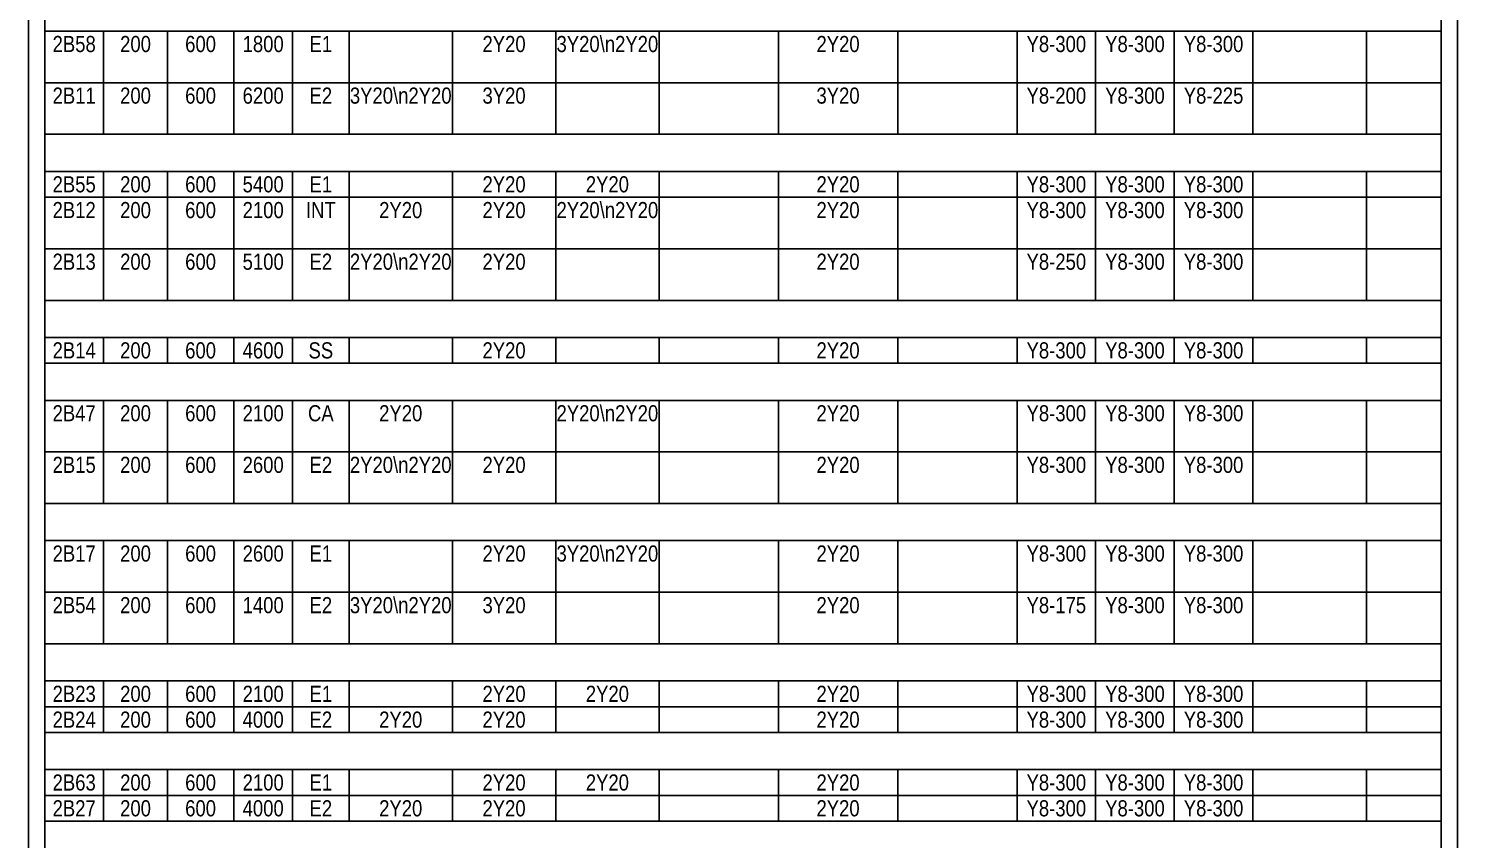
# Model space of a CAD drawing. Extents: x 0 to 206258, y -403073 to 0.
# Drawn here: x 123513 to 132369, y -205168 to -200139 of the extents above; entities that cross this region are included whole.
import ezdxf
from ezdxf.enums import TextEntityAlignment as Align

# ---------------------------------------------------------------- set-up
doc = ezdxf.new("R2010")
doc.units = 0
doc.header["$LTSCALE"] = 1000
for name, color, linetype, true_color in [('Quantity Table Line', 171, 'Continuous', 0xaaaaff), ('Quantity Table Line 2', 171, 'Continuous', 0xaaaaff), ('Quantity Table Text', 8, 'Continuous', 0x414141)]:
    doc.layers.add(name, color=color, linetype=linetype, true_color=true_color)
doc.styles.add('Quantity Table Text', font='ARIALN.TTF', dxfattribs={"height": 100})

msp = doc.modelspace()

# ---------------------------------------------------------------- linework, layer by layer
at = {"layer": 'Quantity Table Line', "transparency": 33554687}
msp.add_lwpolyline([(123513.032, -248555.174), (132369.275, -248555.174), (132369.275, -179854.284), (123513.032, -179854.284), (123513.032, -248555.174)], dxfattribs=at)
at = {"layer": 'Quantity Table Line 2', "transparency": 33554687}
for points in [[(123613.032, -200155.174), (123613.032, -199925.174), (132269.275, -199925.174), (132269.275, -200155.174)], [(123613.032, -200475.174), (123613.032, -200155.174), (123978.179, -200155.174), (123978.179, -200475.174)], [(123978.179, -200475.174), (123978.179, -200155.174), (124373.665, -200155.174), (124373.665, -200475.174)], [(124373.665, -200475.174), (124373.665, -200155.174), (124784.516, -200155.174), (124784.516, -200475.174)], [(124784.516, -200475.174), (124784.516, -200155.174), (125149.663, -200155.174), (125149.663, -200475.174)], [(125149.663, -200475.174), (125149.663, -200155.174), (125499.446, -200155.174), (125499.446, -200475.174)], [(125499.446, -200475.174), (125499.446, -200155.174), (126139.898, -200155.174), (126139.898, -200475.174)], [(126139.898, -200475.174), (126139.898, -200155.174), (126780.349, -200155.174), (126780.349, -200475.174)], [(126780.349, -200475.174), (126780.349, -200155.174), (127420.8, -200155.174), (127420.8, -200475.174)], [(127420.8, -200475.174), (127420.8, -200155.174), (128160.437, -200155.174), (128160.437, -200475.174)], [(128160.437, -200475.174), (128160.437, -200155.174), (128900.075, -200155.174), (128900.075, -200475.174)], [(128900.075, -200475.174), (128900.075, -200155.174), (129639.712, -200155.174), (129639.712, -200475.174)], [(129639.712, -200475.174), (129639.712, -200155.174), (130126.93, -200155.174), (130126.93, -200475.174)], [(130126.93, -200475.174), (130126.93, -200155.174), (130614.148, -200155.174), (130614.148, -200475.174)], [(130614.148, -200475.174), (130614.148, -200155.174), (131101.366, -200155.174), (131101.366, -200475.174)], [(131101.366, -200475.174), (131101.366, -200155.174), (131805.17, -200155.174), (131805.17, -200475.174)], [(131805.17, -200475.174), (131805.17, -200155.174), (132269.275, -200155.174), (132269.275, -200475.174)], [(123613.032, -200795.174), (123613.032, -200475.174), (123978.179, -200475.174), (123978.179, -200795.174)], [(123978.179, -200795.174), (123978.179, -200475.174), (124373.665, -200475.174), (124373.665, -200795.174)], [(124373.665, -200795.174), (124373.665, -200475.174), (124784.516, -200475.174), (124784.516, -200795.174)], [(124784.516, -200795.174), (124784.516, -200475.174), (125149.663, -200475.174), (125149.663, -200795.174)], [(125149.663, -200795.174), (125149.663, -200475.174), (125499.446, -200475.174), (125499.446, -200795.174)], [(125499.446, -200795.174), (125499.446, -200475.174), (126139.898, -200475.174), (126139.898, -200795.174)], [(126139.898, -200795.174), (126139.898, -200475.174), (126780.349, -200475.174), (126780.349, -200795.174)], [(126780.349, -200795.174), (126780.349, -200475.174), (127420.8, -200475.174), (127420.8, -200795.174)], [(127420.8, -200795.174), (127420.8, -200475.174), (128160.437, -200475.174), (128160.437, -200795.174)], [(128160.437, -200795.174), (128160.437, -200475.174), (128900.075, -200475.174), (128900.075, -200795.174)], [(128900.075, -200795.174), (128900.075, -200475.174), (129639.712, -200475.174), (129639.712, -200795.174)], [(129639.712, -200795.174), (129639.712, -200475.174), (130126.93, -200475.174), (130126.93, -200795.174)], [(130126.93, -200795.174), (130126.93, -200475.174), (130614.148, -200475.174), (130614.148, -200795.174)], [(130614.148, -200795.174), (130614.148, -200475.174), (131101.366, -200475.174), (131101.366, -200795.174)], [(131101.366, -200795.174), (131101.366, -200475.174), (131805.17, -200475.174), (131805.17, -200795.174)], [(131805.17, -200795.174), (131805.17, -200475.174), (132269.275, -200475.174), (132269.275, -200795.174)], [(123613.032, -201025.174), (123613.032, -200795.174), (132269.275, -200795.174), (132269.275, -201025.174)], [(123613.032, -201185.174), (123613.032, -201025.174), (123978.179, -201025.174), (123978.179, -201185.174)], [(123978.179, -201185.174), (123978.179, -201025.174), (124373.665, -201025.174), (124373.665, -201185.174)], [(124373.665, -201185.174), (124373.665, -201025.174), (124784.516, -201025.174), (124784.516, -201185.174)], [(124784.516, -201185.174), (124784.516, -201025.174), (125149.663, -201025.174), (125149.663, -201185.174)], [(125149.663, -201185.174), (125149.663, -201025.174), (125499.446, -201025.174), (125499.446, -201185.174)], [(125499.446, -201185.174), (125499.446, -201025.174), (126139.898, -201025.174), (126139.898, -201185.174)], [(126139.898, -201185.174), (126139.898, -201025.174), (126780.349, -201025.174), (126780.349, -201185.174)], [(126780.349, -201185.174), (126780.349, -201025.174), (127420.8, -201025.174), (127420.8, -201185.174)], [(127420.8, -201185.174), (127420.8, -201025.174), (128160.437, -201025.174), (128160.437, -201185.174)], [(128160.437, -201185.174), (128160.437, -201025.174), (128900.075, -201025.174), (128900.075, -201185.174)], [(128900.075, -201185.174), (128900.075, -201025.174), (129639.712, -201025.174), (129639.712, -201185.174)], [(129639.712, -201185.174), (129639.712, -201025.174), (130126.93, -201025.174), (130126.93, -201185.174)], [(130126.93, -201185.174), (130126.93, -201025.174), (130614.148, -201025.174), (130614.148, -201185.174)], [(130614.148, -201185.174), (130614.148, -201025.174), (131101.366, -201025.174), (131101.366, -201185.174)], [(131101.366, -201185.174), (131101.366, -201025.174), (131805.17, -201025.174), (131805.17, -201185.174)], [(131805.17, -201185.174), (131805.17, -201025.174), (132269.275, -201025.174), (132269.275, -201185.174)], [(123613.032, -201505.174), (123613.032, -201185.174), (123978.179, -201185.174), (123978.179, -201505.174)], [(123978.179, -201505.174), (123978.179, -201185.174), (124373.665, -201185.174), (124373.665, -201505.174)], [(124373.665, -201505.174), (124373.665, -201185.174), (124784.516, -201185.174), (124784.516, -201505.174)], [(124784.516, -201505.174), (124784.516, -201185.174), (125149.663, -201185.174), (125149.663, -201505.174)], [(125149.663, -201505.174), (125149.663, -201185.174), (125499.446, -201185.174), (125499.446, -201505.174)], [(125499.446, -201505.174), (125499.446, -201185.174), (126139.898, -201185.174), (126139.898, -201505.174)], [(126139.898, -201505.174), (126139.898, -201185.174), (126780.349, -201185.174), (126780.349, -201505.174)], [(126780.349, -201505.174), (126780.349, -201185.174), (127420.8, -201185.174), (127420.8, -201505.174)], [(127420.8, -201505.174), (127420.8, -201185.174), (128160.437, -201185.174), (128160.437, -201505.174)], [(128160.437, -201505.174), (128160.437, -201185.174), (128900.075, -201185.174), (128900.075, -201505.174)], [(128900.075, -201505.174), (128900.075, -201185.174), (129639.712, -201185.174), (129639.712, -201505.174)], [(129639.712, -201505.174), (129639.712, -201185.174), (130126.93, -201185.174), (130126.93, -201505.174)], [(130126.93, -201505.174), (130126.93, -201185.174), (130614.148, -201185.174), (130614.148, -201505.174)], [(130614.148, -201505.174), (130614.148, -201185.174), (131101.366, -201185.174), (131101.366, -201505.174)], [(131101.366, -201505.174), (131101.366, -201185.174), (131805.17, -201185.174), (131805.17, -201505.174)], [(131805.17, -201505.174), (131805.17, -201185.174), (132269.275, -201185.174), (132269.275, -201505.174)], [(123613.032, -201825.174), (123613.032, -201505.174), (123978.179, -201505.174), (123978.179, -201825.174)], [(123978.179, -201825.174), (123978.179, -201505.174), (124373.665, -201505.174), (124373.665, -201825.174)], [(124373.665, -201825.174), (124373.665, -201505.174), (124784.516, -201505.174), (124784.516, -201825.174)], [(124784.516, -201825.174), (124784.516, -201505.174), (125149.663, -201505.174), (125149.663, -201825.174)], [(125149.663, -201825.174), (125149.663, -201505.174), (125499.446, -201505.174), (125499.446, -201825.174)], [(125499.446, -201825.174), (125499.446, -201505.174), (126139.898, -201505.174), (126139.898, -201825.174)], [(126139.898, -201825.174), (126139.898, -201505.174), (126780.349, -201505.174), (126780.349, -201825.174)], [(126780.349, -201825.174), (126780.349, -201505.174), (127420.8, -201505.174), (127420.8, -201825.174)], [(127420.8, -201825.174), (127420.8, -201505.174), (128160.437, -201505.174), (128160.437, -201825.174)], [(128160.437, -201825.174), (128160.437, -201505.174), (128900.075, -201505.174), (128900.075, -201825.174)], [(128900.075, -201825.174), (128900.075, -201505.174), (129639.712, -201505.174), (129639.712, -201825.174)], [(129639.712, -201825.174), (129639.712, -201505.174), (130126.93, -201505.174), (130126.93, -201825.174)], [(130126.93, -201825.174), (130126.93, -201505.174), (130614.148, -201505.174), (130614.148, -201825.174)], [(130614.148, -201825.174), (130614.148, -201505.174), (131101.366, -201505.174), (131101.366, -201825.174)], [(131101.366, -201825.174), (131101.366, -201505.174), (131805.17, -201505.174), (131805.17, -201825.174)], [(131805.17, -201825.174), (131805.17, -201505.174), (132269.275, -201505.174), (132269.275, -201825.174)], [(123613.032, -202055.174), (123613.032, -201825.174), (132269.275, -201825.174), (132269.275, -202055.174)], [(123613.032, -202215.174), (123613.032, -202055.174), (123978.179, -202055.174), (123978.179, -202215.174)], [(123978.179, -202215.174), (123978.179, -202055.174), (124373.665, -202055.174), (124373.665, -202215.174)], [(124373.665, -202215.174), (124373.665, -202055.174), (124784.516, -202055.174), (124784.516, -202215.174)], [(124784.516, -202215.174), (124784.516, -202055.174), (125149.663, -202055.174), (125149.663, -202215.174)], [(125149.663, -202215.174), (125149.663, -202055.174), (125499.446, -202055.174), (125499.446, -202215.174)], [(125499.446, -202215.174), (125499.446, -202055.174), (126139.898, -202055.174), (126139.898, -202215.174)], [(126139.898, -202215.174), (126139.898, -202055.174), (126780.349, -202055.174), (126780.349, -202215.174)], [(126780.349, -202215.174), (126780.349, -202055.174), (127420.8, -202055.174), (127420.8, -202215.174)], [(127420.8, -202215.174), (127420.8, -202055.174), (128160.437, -202055.174), (128160.437, -202215.174)], [(128160.437, -202215.174), (128160.437, -202055.174), (128900.075, -202055.174), (128900.075, -202215.174)], [(128900.075, -202215.174), (128900.075, -202055.174), (129639.712, -202055.174), (129639.712, -202215.174)], [(129639.712, -202215.174), (129639.712, -202055.174), (130126.93, -202055.174), (130126.93, -202215.174)], [(130126.93, -202215.174), (130126.93, -202055.174), (130614.148, -202055.174), (130614.148, -202215.174)], [(130614.148, -202215.174), (130614.148, -202055.174), (131101.366, -202055.174), (131101.366, -202215.174)], [(131101.366, -202215.174), (131101.366, -202055.174), (131805.17, -202055.174), (131805.17, -202215.174)], [(131805.17, -202215.174), (131805.17, -202055.174), (132269.275, -202055.174), (132269.275, -202215.174)], [(123613.032, -202445.174), (123613.032, -202215.174), (132269.275, -202215.174), (132269.275, -202445.174)], [(123613.032, -202765.174), (123613.032, -202445.174), (123978.179, -202445.174), (123978.179, -202765.174)], [(123978.179, -202765.174), (123978.179, -202445.174), (124373.665, -202445.174), (124373.665, -202765.174)], [(124373.665, -202765.174), (124373.665, -202445.174), (124784.516, -202445.174), (124784.516, -202765.174)], [(124784.516, -202765.174), (124784.516, -202445.174), (125149.663, -202445.174), (125149.663, -202765.174)], [(125149.663, -202765.174), (125149.663, -202445.174), (125499.446, -202445.174), (125499.446, -202765.174)], [(125499.446, -202765.174), (125499.446, -202445.174), (126139.898, -202445.174), (126139.898, -202765.174)], [(126139.898, -202765.174), (126139.898, -202445.174), (126780.349, -202445.174), (126780.349, -202765.174)], [(126780.349, -202765.174), (126780.349, -202445.174), (127420.8, -202445.174), (127420.8, -202765.174)], [(127420.8, -202765.174), (127420.8, -202445.174), (128160.437, -202445.174), (128160.437, -202765.174)], [(128160.437, -202765.174), (128160.437, -202445.174), (128900.075, -202445.174), (128900.075, -202765.174)], [(128900.075, -202765.174), (128900.075, -202445.174), (129639.712, -202445.174), (129639.712, -202765.174)], [(129639.712, -202765.174), (129639.712, -202445.174), (130126.93, -202445.174), (130126.93, -202765.174)], [(130126.93, -202765.174), (130126.93, -202445.174), (130614.148, -202445.174), (130614.148, -202765.174)], [(130614.148, -202765.174), (130614.148, -202445.174), (131101.366, -202445.174), (131101.366, -202765.174)], [(131101.366, -202765.174), (131101.366, -202445.174), (131805.17, -202445.174), (131805.17, -202765.174)], [(131805.17, -202765.174), (131805.17, -202445.174), (132269.275, -202445.174), (132269.275, -202765.174)], [(123613.032, -203085.174), (123613.032, -202765.174), (123978.179, -202765.174), (123978.179, -203085.174)], [(123978.179, -203085.174), (123978.179, -202765.174), (124373.665, -202765.174), (124373.665, -203085.174)], [(124373.665, -203085.174), (124373.665, -202765.174), (124784.516, -202765.174), (124784.516, -203085.174)], [(124784.516, -203085.174), (124784.516, -202765.174), (125149.663, -202765.174), (125149.663, -203085.174)], [(125149.663, -203085.174), (125149.663, -202765.174), (125499.446, -202765.174), (125499.446, -203085.174)], [(125499.446, -203085.174), (125499.446, -202765.174), (126139.898, -202765.174), (126139.898, -203085.174)], [(126139.898, -203085.174), (126139.898, -202765.174), (126780.349, -202765.174), (126780.349, -203085.174)], [(126780.349, -203085.174), (126780.349, -202765.174), (127420.8, -202765.174), (127420.8, -203085.174)], [(127420.8, -203085.174), (127420.8, -202765.174), (128160.437, -202765.174), (128160.437, -203085.174)], [(128160.437, -203085.174), (128160.437, -202765.174), (128900.075, -202765.174), (128900.075, -203085.174)], [(128900.075, -203085.174), (128900.075, -202765.174), (129639.712, -202765.174), (129639.712, -203085.174)], [(129639.712, -203085.174), (129639.712, -202765.174), (130126.93, -202765.174), (130126.93, -203085.174)], [(130126.93, -203085.174), (130126.93, -202765.174), (130614.148, -202765.174), (130614.148, -203085.174)], [(130614.148, -203085.174), (130614.148, -202765.174), (131101.366, -202765.174), (131101.366, -203085.174)], [(131101.366, -203085.174), (131101.366, -202765.174), (131805.17, -202765.174), (131805.17, -203085.174)], [(131805.17, -203085.174), (131805.17, -202765.174), (132269.275, -202765.174), (132269.275, -203085.174)], [(123613.032, -203315.174), (123613.032, -203085.174), (132269.275, -203085.174), (132269.275, -203315.174)], [(123613.032, -203635.174), (123613.032, -203315.174), (123978.179, -203315.174), (123978.179, -203635.174)], [(123978.179, -203635.174), (123978.179, -203315.174), (124373.665, -203315.174), (124373.665, -203635.174)], [(124373.665, -203635.174), (124373.665, -203315.174), (124784.516, -203315.174), (124784.516, -203635.174)], [(124784.516, -203635.174), (124784.516, -203315.174), (125149.663, -203315.174), (125149.663, -203635.174)], [(125149.663, -203635.174), (125149.663, -203315.174), (125499.446, -203315.174), (125499.446, -203635.174)], [(125499.446, -203635.174), (125499.446, -203315.174), (126139.898, -203315.174), (126139.898, -203635.174)], [(126139.898, -203635.174), (126139.898, -203315.174), (126780.349, -203315.174), (126780.349, -203635.174)], [(126780.349, -203635.174), (126780.349, -203315.174), (127420.8, -203315.174), (127420.8, -203635.174)], [(127420.8, -203635.174), (127420.8, -203315.174), (128160.437, -203315.174), (128160.437, -203635.174)], [(128160.437, -203635.174), (128160.437, -203315.174), (128900.075, -203315.174), (128900.075, -203635.174)], [(128900.075, -203635.174), (128900.075, -203315.174), (129639.712, -203315.174), (129639.712, -203635.174)], [(129639.712, -203635.174), (129639.712, -203315.174), (130126.93, -203315.174), (130126.93, -203635.174)], [(130126.93, -203635.174), (130126.93, -203315.174), (130614.148, -203315.174), (130614.148, -203635.174)], [(130614.148, -203635.174), (130614.148, -203315.174), (131101.366, -203315.174), (131101.366, -203635.174)], [(131101.366, -203635.174), (131101.366, -203315.174), (131805.17, -203315.174), (131805.17, -203635.174)], [(131805.17, -203635.174), (131805.17, -203315.174), (132269.275, -203315.174), (132269.275, -203635.174)], [(123613.032, -203955.174), (123613.032, -203635.174), (123978.179, -203635.174), (123978.179, -203955.174)], [(123978.179, -203955.174), (123978.179, -203635.174), (124373.665, -203635.174), (124373.665, -203955.174)], [(124373.665, -203955.174), (124373.665, -203635.174), (124784.516, -203635.174), (124784.516, -203955.174)], [(124784.516, -203955.174), (124784.516, -203635.174), (125149.663, -203635.174), (125149.663, -203955.174)], [(125149.663, -203955.174), (125149.663, -203635.174), (125499.446, -203635.174), (125499.446, -203955.174)], [(125499.446, -203955.174), (125499.446, -203635.174), (126139.898, -203635.174), (126139.898, -203955.174)], [(126139.898, -203955.174), (126139.898, -203635.174), (126780.349, -203635.174), (126780.349, -203955.174)], [(126780.349, -203955.174), (126780.349, -203635.174), (127420.8, -203635.174), (127420.8, -203955.174)], [(127420.8, -203955.174), (127420.8, -203635.174), (128160.437, -203635.174), (128160.437, -203955.174)], [(128160.437, -203955.174), (128160.437, -203635.174), (128900.075, -203635.174), (128900.075, -203955.174)], [(128900.075, -203955.174), (128900.075, -203635.174), (129639.712, -203635.174), (129639.712, -203955.174)], [(129639.712, -203955.174), (129639.712, -203635.174), (130126.93, -203635.174), (130126.93, -203955.174)], [(130126.93, -203955.174), (130126.93, -203635.174), (130614.148, -203635.174), (130614.148, -203955.174)], [(130614.148, -203955.174), (130614.148, -203635.174), (131101.366, -203635.174), (131101.366, -203955.174)], [(131101.366, -203955.174), (131101.366, -203635.174), (131805.17, -203635.174), (131805.17, -203955.174)], [(131805.17, -203955.174), (131805.17, -203635.174), (132269.275, -203635.174), (132269.275, -203955.174)], [(123613.032, -204185.174), (123613.032, -203955.174), (132269.275, -203955.174), (132269.275, -204185.174)], [(123613.032, -204345.174), (123613.032, -204185.174), (123978.179, -204185.174), (123978.179, -204345.174)], [(123978.179, -204345.174), (123978.179, -204185.174), (124373.665, -204185.174), (124373.665, -204345.174)], [(124373.665, -204345.174), (124373.665, -204185.174), (124784.516, -204185.174), (124784.516, -204345.174)], [(124784.516, -204345.174), (124784.516, -204185.174), (125149.663, -204185.174), (125149.663, -204345.174)], [(125149.663, -204345.174), (125149.663, -204185.174), (125499.446, -204185.174), (125499.446, -204345.174)], [(125499.446, -204345.174), (125499.446, -204185.174), (126139.898, -204185.174), (126139.898, -204345.174)], [(126139.898, -204345.174), (126139.898, -204185.174), (126780.349, -204185.174), (126780.349, -204345.174)], [(126780.349, -204345.174), (126780.349, -204185.174), (127420.8, -204185.174), (127420.8, -204345.174)], [(127420.8, -204345.174), (127420.8, -204185.174), (128160.437, -204185.174), (128160.437, -204345.174)], [(128160.437, -204345.174), (128160.437, -204185.174), (128900.075, -204185.174), (128900.075, -204345.174)], [(128900.075, -204345.174), (128900.075, -204185.174), (129639.712, -204185.174), (129639.712, -204345.174)], [(129639.712, -204345.174), (129639.712, -204185.174), (130126.93, -204185.174), (130126.93, -204345.174)], [(130126.93, -204345.174), (130126.93, -204185.174), (130614.148, -204185.174), (130614.148, -204345.174)], [(130614.148, -204345.174), (130614.148, -204185.174), (131101.366, -204185.174), (131101.366, -204345.174)], [(131101.366, -204345.174), (131101.366, -204185.174), (131805.17, -204185.174), (131805.17, -204345.174)], [(131805.17, -204345.174), (131805.17, -204185.174), (132269.275, -204185.174), (132269.275, -204345.174)], [(123613.032, -204505.174), (123613.032, -204345.174), (123978.179, -204345.174), (123978.179, -204505.174)], [(123978.179, -204505.174), (123978.179, -204345.174), (124373.665, -204345.174), (124373.665, -204505.174)], [(124373.665, -204505.174), (124373.665, -204345.174), (124784.516, -204345.174), (124784.516, -204505.174)], [(124784.516, -204505.174), (124784.516, -204345.174), (125149.663, -204345.174), (125149.663, -204505.174)], [(125149.663, -204505.174), (125149.663, -204345.174), (125499.446, -204345.174), (125499.446, -204505.174)], [(125499.446, -204505.174), (125499.446, -204345.174), (126139.898, -204345.174), (126139.898, -204505.174)], [(126139.898, -204505.174), (126139.898, -204345.174), (126780.349, -204345.174), (126780.349, -204505.174)], [(126780.349, -204505.174), (126780.349, -204345.174), (127420.8, -204345.174), (127420.8, -204505.174)], [(127420.8, -204505.174), (127420.8, -204345.174), (128160.437, -204345.174), (128160.437, -204505.174)], [(128160.437, -204505.174), (128160.437, -204345.174), (128900.075, -204345.174), (128900.075, -204505.174)], [(128900.075, -204505.174), (128900.075, -204345.174), (129639.712, -204345.174), (129639.712, -204505.174)], [(129639.712, -204505.174), (129639.712, -204345.174), (130126.93, -204345.174), (130126.93, -204505.174)], [(130126.93, -204505.174), (130126.93, -204345.174), (130614.148, -204345.174), (130614.148, -204505.174)], [(130614.148, -204505.174), (130614.148, -204345.174), (131101.366, -204345.174), (131101.366, -204505.174)], [(131101.366, -204505.174), (131101.366, -204345.174), (131805.17, -204345.174), (131805.17, -204505.174)], [(131805.17, -204505.174), (131805.17, -204345.174), (132269.275, -204345.174), (132269.275, -204505.174)], [(123613.032, -204735.174), (123613.032, -204505.174), (132269.275, -204505.174), (132269.275, -204735.174)], [(123613.032, -204895.174), (123613.032, -204735.174), (123978.179, -204735.174), (123978.179, -204895.174)], [(123978.179, -204895.174), (123978.179, -204735.174), (124373.665, -204735.174), (124373.665, -204895.174)], [(124373.665, -204895.174), (124373.665, -204735.174), (124784.516, -204735.174), (124784.516, -204895.174)], [(124784.516, -204895.174), (124784.516, -204735.174), (125149.663, -204735.174), (125149.663, -204895.174)], [(125149.663, -204895.174), (125149.663, -204735.174), (125499.446, -204735.174), (125499.446, -204895.174)], [(125499.446, -204895.174), (125499.446, -204735.174), (126139.898, -204735.174), (126139.898, -204895.174)], [(126139.898, -204895.174), (126139.898, -204735.174), (126780.349, -204735.174), (126780.349, -204895.174)], [(126780.349, -204895.174), (126780.349, -204735.174), (127420.8, -204735.174), (127420.8, -204895.174)], [(127420.8, -204895.174), (127420.8, -204735.174), (128160.437, -204735.174), (128160.437, -204895.174)], [(128160.437, -204895.174), (128160.437, -204735.174), (128900.075, -204735.174), (128900.075, -204895.174)], [(128900.075, -204895.174), (128900.075, -204735.174), (129639.712, -204735.174), (129639.712, -204895.174)], [(129639.712, -204895.174), (129639.712, -204735.174), (130126.93, -204735.174), (130126.93, -204895.174)], [(130126.93, -204895.174), (130126.93, -204735.174), (130614.148, -204735.174), (130614.148, -204895.174)], [(130614.148, -204895.174), (130614.148, -204735.174), (131101.366, -204735.174), (131101.366, -204895.174)], [(131101.366, -204895.174), (131101.366, -204735.174), (131805.17, -204735.174), (131805.17, -204895.174)], [(131805.17, -204895.174), (131805.17, -204735.174), (132269.275, -204735.174), (132269.275, -204895.174)], [(123613.032, -205055.174), (123613.032, -204895.174), (123978.179, -204895.174), (123978.179, -205055.174)], [(123978.179, -205055.174), (123978.179, -204895.174), (124373.665, -204895.174), (124373.665, -205055.174)], [(124373.665, -205055.174), (124373.665, -204895.174), (124784.516, -204895.174), (124784.516, -205055.174)], [(124784.516, -205055.174), (124784.516, -204895.174), (125149.663, -204895.174), (125149.663, -205055.174)], [(125149.663, -205055.174), (125149.663, -204895.174), (125499.446, -204895.174), (125499.446, -205055.174)], [(125499.446, -205055.174), (125499.446, -204895.174), (126139.898, -204895.174), (126139.898, -205055.174)], [(126139.898, -205055.174), (126139.898, -204895.174), (126780.349, -204895.174), (126780.349, -205055.174)], [(126780.349, -205055.174), (126780.349, -204895.174), (127420.8, -204895.174), (127420.8, -205055.174)], [(127420.8, -205055.174), (127420.8, -204895.174), (128160.437, -204895.174), (128160.437, -205055.174)], [(128160.437, -205055.174), (128160.437, -204895.174), (128900.075, -204895.174), (128900.075, -205055.174)], [(128900.075, -205055.174), (128900.075, -204895.174), (129639.712, -204895.174), (129639.712, -205055.174)], [(129639.712, -205055.174), (129639.712, -204895.174), (130126.93, -204895.174), (130126.93, -205055.174)], [(130126.93, -205055.174), (130126.93, -204895.174), (130614.148, -204895.174), (130614.148, -205055.174)], [(130614.148, -205055.174), (130614.148, -204895.174), (131101.366, -204895.174), (131101.366, -205055.174)], [(131101.366, -205055.174), (131101.366, -204895.174), (131805.17, -204895.174), (131805.17, -205055.174)], [(131805.17, -205055.174), (131805.17, -204895.174), (132269.275, -204895.174), (132269.275, -205055.174)], [(123613.032, -205285.174), (123613.032, -205055.174), (132269.275, -205055.174), (132269.275, -205285.174)]]:
    msp.add_lwpolyline(points, close=True, dxfattribs=at)

# ---------------------------------------------------------------- texts
at = {"layer": 'Quantity Table Text', "transparency": 33554687, "style": 'Quantity Table Text'}
for s, p in [('2B58', (123795.606, -200185.174)), ('200', (124175.922, -200185.174)), ('600', (124579.091, -200185.174)), ('1800', (124967.09, -200185.174)), ('E1', (125324.555, -200185.174)), ('2Y20', (126460.123, -200185.174)), ('2Y20', (128530.256, -200185.174)), ('Y8-300', (129883.321, -200185.174)), ('Y8-300', (130370.539, -200185.174)), ('Y8-300', (130857.757, -200185.174)), ('2B11', (123795.606, -200505.174)), ('200', (124175.922, -200505.174)), ('600', (124579.091, -200505.174)), ('6200', (124967.09, -200505.174)), ('E2', (125324.555, -200505.174)), ('3Y20', (126460.123, -200505.174)), ('3Y20', (128530.256, -200505.174)), ('Y8-200', (129883.321, -200505.174)), ('Y8-300', (130370.539, -200505.174)), ('Y8-225', (130857.757, -200505.174)), ('2B12', (123795.606, -201215.174)), ('200', (124175.922, -201215.174)), ('600', (124579.091, -201215.174)), ('2100', (124967.09, -201215.174)), ('2Y20', (125819.672, -201215.174)), ('2Y20', (126460.123, -201215.174)), ('2Y20', (128530.256, -201215.174)), ('Y8-300', (129883.321, -201215.174)), ('Y8-300', (130370.539, -201215.174)), ('Y8-300', (130857.757, -201215.174)), ('INT', (125324.555, -201215.174)), ('2B13', (123795.606, -201535.174)), ('200', (124175.922, -201535.174)), ('600', (124579.091, -201535.174)), ('5100', (124967.09, -201535.174)), ('E2', (125324.555, -201535.174)), ('2Y20', (126460.123, -201535.174)), ('2Y20', (128530.256, -201535.174)), ('Y8-250', (129883.321, -201535.174)), ('Y8-300', (130370.539, -201535.174)), ('Y8-300', (130857.757, -201535.174)), ('2B47', (123795.606, -202475.174)), ('200', (124175.922, -202475.174)), ('600', (124579.091, -202475.174)), ('2100', (124967.09, -202475.174)), ('CA', (125324.555, -202475.174)), ('2Y20', (125819.672, -202475.174)), ('2Y20', (128530.256, -202475.174)), ('Y8-300', (129883.321, -202475.174)), ('Y8-300', (130370.539, -202475.174)), ('Y8-300', (130857.757, -202475.174)), ('2B15', (123795.606, -202795.174)), ('200', (124175.922, -202795.174)), ('600', (124579.091, -202795.174)), ('2600', (124967.09, -202795.174)), ('E2', (125324.555, -202795.174)), ('2Y20', (126460.123, -202795.174)), ('2Y20', (128530.256, -202795.174)), ('Y8-300', (129883.321, -202795.174)), ('Y8-300', (130370.539, -202795.174)), ('Y8-300', (130857.757, -202795.174)), ('2B17', (123795.606, -203345.174)), ('200', (124175.922, -203345.174)), ('600', (124579.091, -203345.174)), ('2600', (124967.09, -203345.174)), ('E1', (125324.555, -203345.174)), ('2Y20', (126460.123, -203345.174)), ('2Y20', (128530.256, -203345.174)), ('Y8-300', (129883.321, -203345.174)), ('Y8-300', (130370.539, -203345.174)), ('Y8-300', (130857.757, -203345.174)), ('2B54', (123795.606, -203665.174)), ('200', (124175.922, -203665.174)), ('600', (124579.091, -203665.174)), ('1400', (124967.09, -203665.174)), ('E2', (125324.555, -203665.174)), ('3Y20', (126460.123, -203665.174)), ('2Y20', (128530.256, -203665.174)), ('Y8-175', (129883.321, -203665.174)), ('Y8-300', (130370.539, -203665.174)), ('Y8-300', (130857.757, -203665.174))]:
    msp.add_text(s, height=100, dxfattribs=at).set_placement(p, align=Align.TOP_CENTER)
for s, p in [('2B55', (123795.606, -201105.174)), ('200', (124175.922, -201105.174)), ('600', (124579.091, -201105.174)), ('5400', (124967.09, -201105.174)), ('E1', (125324.555, -201105.174)), ('2Y20', (126460.123, -201105.174)), ('2Y20', (127100.574, -201105.174)), ('2Y20', (128530.256, -201105.174)), ('Y8-300', (129883.321, -201105.174)), ('Y8-300', (130370.539, -201105.174)), ('Y8-300', (130857.757, -201105.174)), ('2B14', (123795.606, -202135.174)), ('200', (124175.922, -202135.174)), ('600', (124579.091, -202135.174)), ('4600', (124967.09, -202135.174)), ('SS', (125324.555, -202135.174)), ('2Y20', (126460.123, -202135.174)), ('2Y20', (128530.256, -202135.174)), ('Y8-300', (129883.321, -202135.174)), ('Y8-300', (130370.539, -202135.174)), ('Y8-300', (130857.757, -202135.174)), ('2B23', (123795.606, -204265.174)), ('200', (124175.922, -204265.174)), ('600', (124579.091, -204265.174)), ('2100', (124967.09, -204265.174)), ('E1', (125324.555, -204265.174)), ('2Y20', (126460.123, -204265.174)), ('2Y20', (127100.574, -204265.174)), ('2Y20', (128530.256, -204265.174)), ('Y8-300', (129883.321, -204265.174)), ('Y8-300', (130370.539, -204265.174)), ('Y8-300', (130857.757, -204265.174)), ('2B24', (123795.606, -204425.174)), ('200', (124175.922, -204425.174)), ('600', (124579.091, -204425.174)), ('4000', (124967.09, -204425.174)), ('E2', (125324.555, -204425.174)), ('2Y20', (125819.672, -204425.174)), ('2Y20', (126460.123, -204425.174)), ('2Y20', (128530.256, -204425.174)), ('Y8-300', (129883.321, -204425.174)), ('Y8-300', (130370.539, -204425.174)), ('Y8-300', (130857.757, -204425.174)), ('2B63', (123795.606, -204815.174)), ('200', (124175.922, -204815.174)), ('600', (124579.091, -204815.174)), ('2100', (124967.09, -204815.174)), ('E1', (125324.555, -204815.174)), ('2Y20', (126460.123, -204815.174)), ('2Y20', (127100.574, -204815.174)), ('2Y20', (128530.256, -204815.174)), ('Y8-300', (129883.321, -204815.174)), ('Y8-300', (130370.539, -204815.174)), ('Y8-300', (130857.757, -204815.174)), ('2B27', (123795.606, -204975.174)), ('200', (124175.922, -204975.174)), ('600', (124579.091, -204975.174)), ('4000', (124967.09, -204975.174)), ('E2', (125324.555, -204975.174)), ('2Y20', (125819.672, -204975.174)), ('2Y20', (126460.123, -204975.174)), ('2Y20', (128530.256, -204975.174)), ('Y8-300', (129883.321, -204975.174)), ('Y8-300', (130370.539, -204975.174)), ('Y8-300', (130857.757, -204975.174))]:
    msp.add_text(s, height=100, dxfattribs=at).set_placement(p, align=Align.MIDDLE_CENTER)
at = {"layer": 'Quantity Table Text', "transparency": 33554687, "char_height": 100, "width": 260.12064, "attachment_point": 2, "style": 'Quantity Table Text'}
for s, insert in [('3Y20\\n2Y20', (127100.574, -200185.174)), ('3Y20\\n2Y20', (125819.672, -200505.174)), ('2Y20\\n2Y20', (127100.574, -201215.174)), ('2Y20\\n2Y20', (125819.672, -201535.174)), ('2Y20\\n2Y20', (127100.574, -202475.174)), ('2Y20\\n2Y20', (125819.672, -202795.174)), ('3Y20\\n2Y20', (127100.574, -203345.174)), ('3Y20\\n2Y20', (125819.672, -203665.174))]:
    msp.add_mtext(s, dxfattribs=dict(at, insert=insert))

doc.saveas('drawing.dxf')
